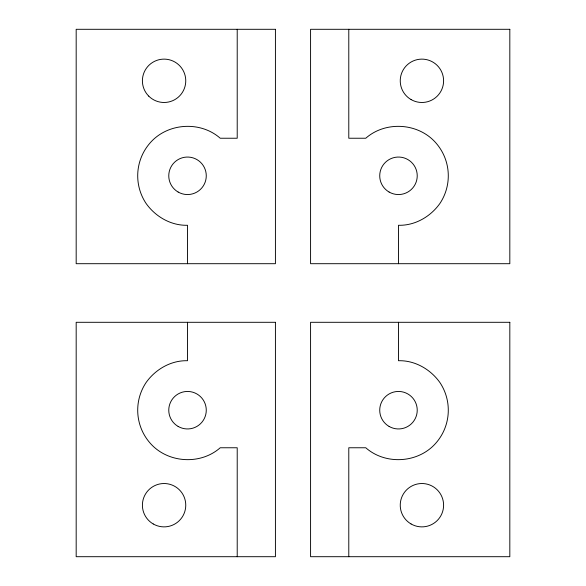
<?xml version="1.0" encoding="UTF-8"?>
<svg xmlns="http://www.w3.org/2000/svg" width="586" height="586" viewBox="0 0 586 586"><rect width="100%" height="100%" fill="white"/><g stroke="black" fill="none" stroke-linecap="round" stroke-linejoin="round"><path stroke-width="0.88" d="M398.48 263.7L398.48 225.28C414.873 225.735 430.38 216.783 439.8 203.62A49.81 49.81 0 0 0 436.043 143.087C418.66 122.877 385.764 120.606 365.767 138.237L348.787 138.237L348.787 29.3M398.48 322.3L398.48 360.72C414.873 360.265 430.38 369.217 439.8 382.38A49.81 49.81 0 0 1 436.043 442.913C418.66 463.123 385.764 465.394 365.767 447.763L348.787 447.763L348.787 556.7M237.213 29.3L237.213 138.237L220.233 138.237C200.236 120.606 167.34 122.877 149.957 143.087A49.81 49.81 0 0 0 146.2 203.62C155.62 216.783 171.127 225.735 187.52 225.28L187.52 263.7M237.213 556.7L237.213 447.763L220.233 447.763C200.236 465.394 167.34 463.123 149.957 442.913A49.81 49.81 0 0 1 146.2 382.38C155.62 369.217 171.127 360.265 187.52 360.72L187.52 322.3M275.42 29.3L76.18 29.3L76.18 263.7L275.42 263.7L275.42 29.3M509.82 29.3L310.58 29.3L310.58 263.7L509.82 263.7L509.82 29.3M275.42 322.3L76.18 322.3L76.18 556.7L275.42 556.7L275.42 322.3M509.82 322.3L310.58 322.3L310.58 556.7L509.82 556.7L509.82 322.3M178.144 192.04A18.752 18.752 0 0 0 206.272 175.8A18.752 18.752 0 0 0 178.144 159.56A18.752 18.752 0 0 0 178.144 192.04M148.749 96.133A21.682 21.682 0 0 0 185.022 86.413A21.682 21.682 0 0 0 158.469 59.86A21.682 21.682 0 0 0 148.749 96.133M389.104 192.04A18.752 18.752 0 0 0 417.232 175.8A18.752 18.752 0 0 0 389.104 159.56A18.752 18.752 0 0 0 389.104 192.04M411.079 99.576A21.682 21.682 0 0 0 443.602 80.802A21.682 21.682 0 0 0 411.079 62.028A21.682 21.682 0 0 0 411.079 99.576M178.144 426.44A18.752 18.752 0 0 0 206.272 410.2A18.752 18.752 0 0 0 178.144 393.96A18.752 18.752 0 0 0 178.144 426.44M153.239 523.972A21.682 21.682 0 0 0 185.762 505.198A21.682 21.682 0 0 0 153.239 486.424A21.682 21.682 0 0 0 153.239 523.972M389.104 426.44A18.752 18.752 0 0 0 417.232 410.2A18.752 18.752 0 0 0 389.104 393.96A18.752 18.752 0 0 0 389.104 426.44M411.079 523.972A21.682 21.682 0 0 0 443.602 505.198A21.682 21.682 0 0 0 411.079 486.424A21.682 21.682 0 0 0 411.079 523.972"/></g></svg>
